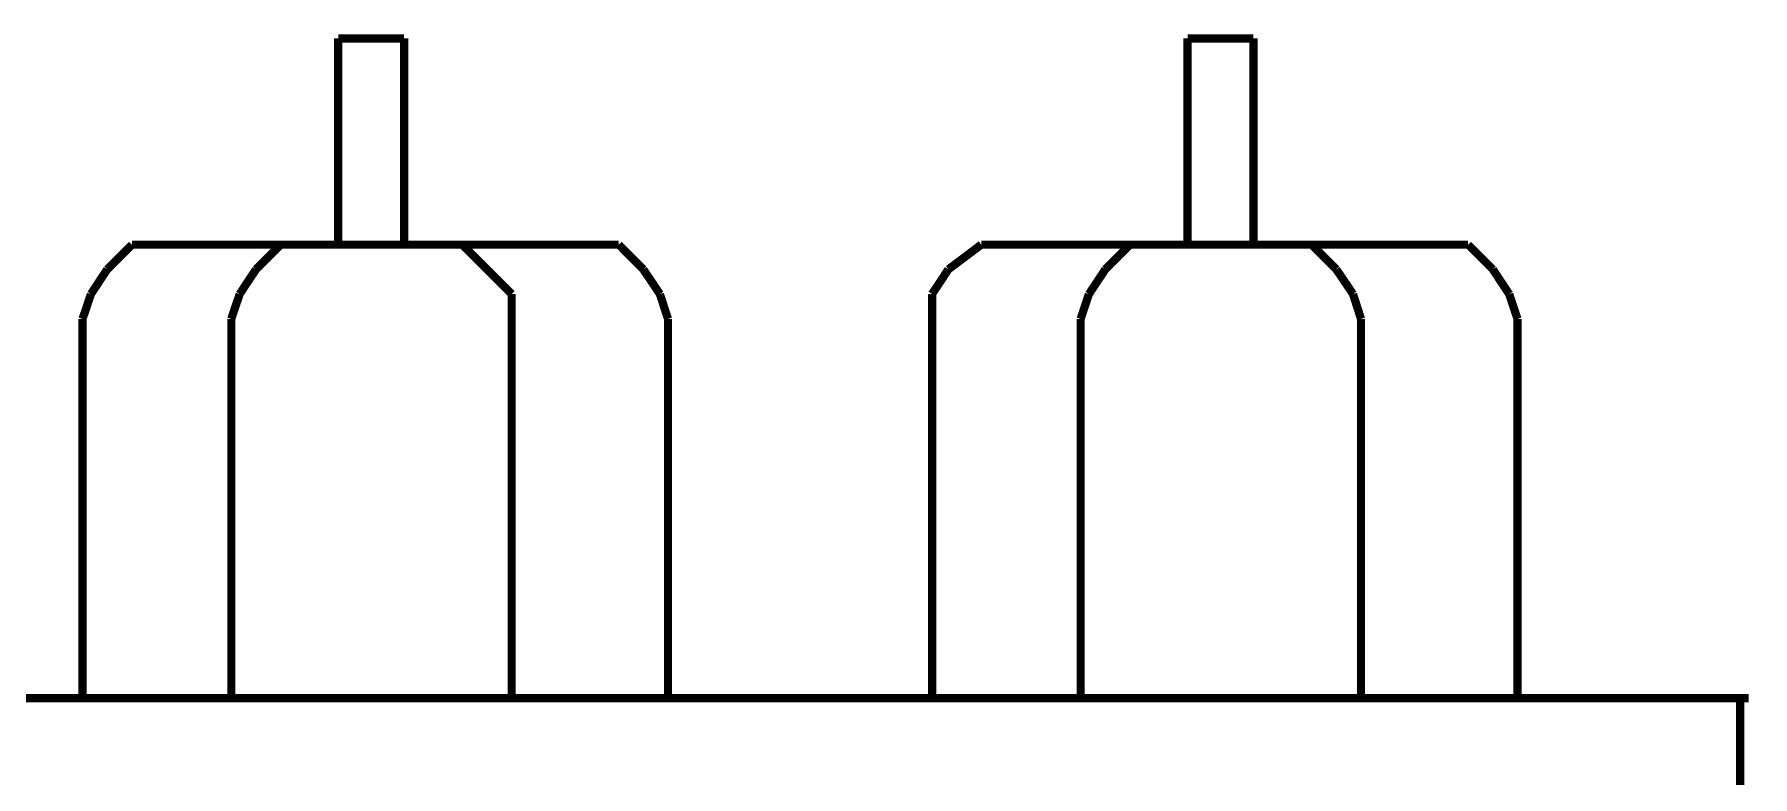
# Model space of a CAD drawing. Extents: x 0 to 210, y 0 to 297.
# Drawn here: x 126.82 to 135.65, y 183.3 to 187.12 of the extents above; entities that cross this region are included whole.
import ezdxf

# ---------------------------------------------------------------- set-up
doc = ezdxf.new("R2010")
doc.units = 0
doc.header["$MEASUREMENT"] = 0
doc.layers.add('C00-00-00-BLACK', color=7, linetype='Continuous')

msp = doc.modelspace()

# ---------------------------------------------------------------- linework, layer by layer
at = {"layer": 'C00-00-00-BLACK', "const_width": 0.0423}
for points in [[(128.378, 187.097), (128.378, 186.037)], [(128.717, 187.097), (128.378, 187.097)], [(128.717, 186.037), (128.717, 187.097)], [(132.746, 187.097), (132.746, 186.037)], [(133.085, 187.097), (132.746, 187.097)], [(133.085, 186.037), (133.085, 187.097)], [(127.317, 186.037), (127.19, 185.91)], [(127.489, 186.037), (127.317, 186.037)], [(127.489, 186.037), (129.651, 186.037)], [(128.082, 186.037), (127.955, 185.91)], [(128.251, 186.037), (128.082, 186.037)], [(129.016, 186.037), (128.889, 186.037)], [(129.143, 185.91), (129.016, 186.037)], [(129.821, 186.037), (129.651, 186.037)], [(129.947, 185.91), (129.821, 186.037)], [(131.685, 186.037), (131.516, 185.91)], [(131.815, 186.037), (131.685, 186.037)], [(131.815, 186.037), (134.02, 186.037)], [(132.45, 186.037), (132.323, 185.91)], [(132.62, 186.037), (132.45, 186.037)], [(133.385, 186.037), (133.215, 186.037)], [(133.511, 185.91), (133.385, 186.037)], [(134.189, 186.037), (134.02, 186.037)], [(134.316, 185.91), (134.189, 186.037)], [(127.19, 185.91), (127.106, 185.783)], [(127.955, 185.91), (127.871, 185.783)], [(129.27, 185.783), (129.143, 185.91)], [(130.032, 185.783), (129.947, 185.91)], [(131.516, 185.91), (131.432, 185.783)], [(132.323, 185.91), (132.239, 185.783)], [(133.597, 185.783), (133.511, 185.91)], [(134.4, 185.783), (134.316, 185.91)], [(127.106, 185.783), (127.063, 185.655)], [(127.871, 185.783), (127.828, 185.655)], [(129.27, 185.655), (129.27, 185.783)], [(130.074, 185.655), (130.032, 185.783)], [(131.432, 185.783), (131.432, 185.655)], [(132.239, 185.783), (132.196, 185.655)], [(133.638, 185.655), (133.597, 185.783)], [(134.443, 185.655), (134.4, 185.783)], [(127.063, 185.655), (127.063, 183.705)], [(127.828, 185.655), (127.828, 183.705)], [(129.27, 185.655), (129.27, 183.705)], [(130.074, 185.655), (130.074, 183.705)], [(131.432, 185.655), (131.432, 183.705)], [(132.196, 185.655), (132.196, 183.705)], [(133.638, 185.655), (133.638, 183.705)], [(134.443, 185.655), (134.443, 183.705)], [(121.55, 183.705), (135.588, 183.705)], [(135.588, 183.705), (135.588, 168.997)], [(135.588, 183.705), (135.631, 183.705)]]:
    msp.add_lwpolyline(points, dxfattribs=at)

doc.saveas('drawing.dxf')
